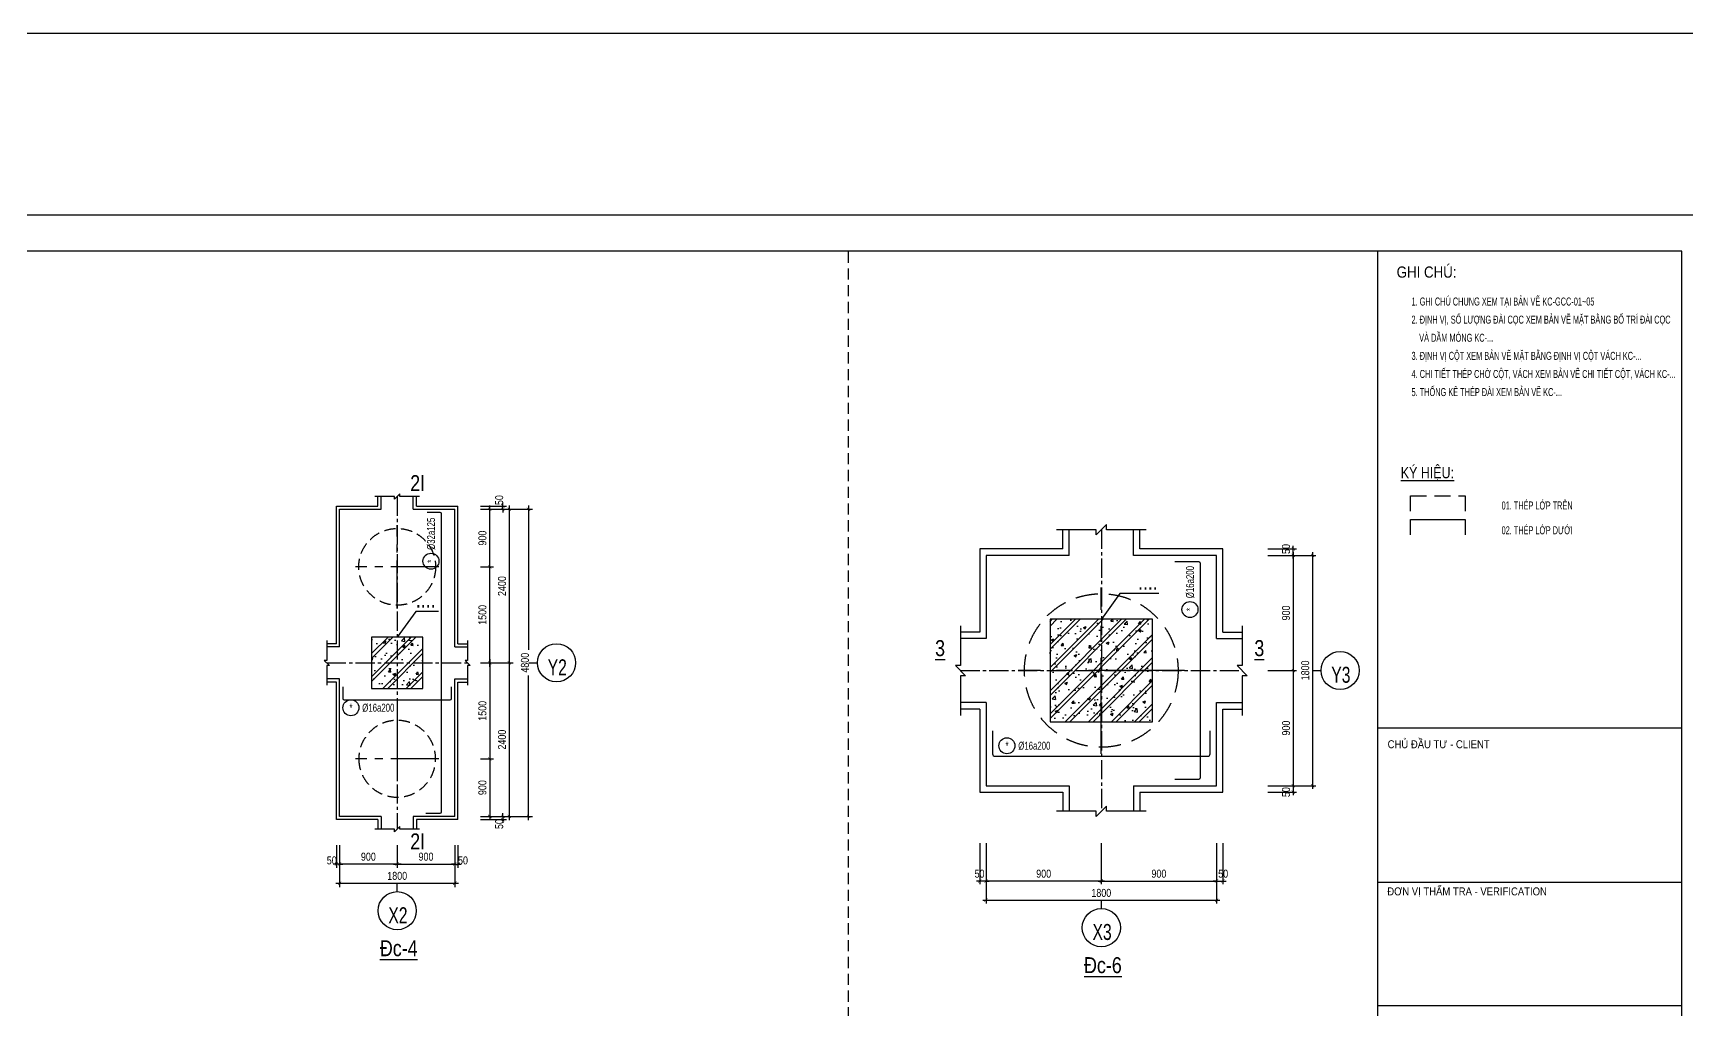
# Model space of a CAD drawing. Extents: x 71 to 2424299, y -14 to 1061502.
# Drawn here: x 1160822 to 1173740, y 495166 to 502800 of the extents above; entities that cross this region are included whole.
import ezdxf
from ezdxf.enums import TextEntityAlignment as Align

# ---------------------------------------------------------------- set-up
doc = ezdxf.new("R2010")
doc.units = 0
doc.header["$LTSCALE"] = 1000
doc.header["$MEASUREMENT"] = 0
doc.header["$PDMODE"] = 3
doc.linetypes.add('CENTER2', pattern=[1.125, 0.75, -0.125, 0.125, -0.125])
doc.linetypes.add('HIDDEN', pattern=[0.375, 0.25, -0.125])
doc.layers.get('0').update_dxf_attribs({"linetype": 'CONTINUOUS'})
doc.layers.get('Defpoints').update_dxf_attribs({"linetype": 'CONTINUOUS'})
for name, color, linetype in [('CDC -TEXT KHUNG', 7, 'CONTINUOUS'), ('CDC-KHUNGTEN', 7, 'CONTINUOUS'), ('CDC.01.AXIS', 160, 'CENTER2'), ('CDC.02.DIM', 1, 'CONTINUOUS'), ('CDC.03.BORDER', 3, 'CONTINUOUS'), ('CDC.04.HIDDEN', 8, 'HIDDEN'), ('CDC.05.STEEL', 4, 'CONTINUOUS'), ('CDC.06.TEXT', 2, 'CONTINUOUS'), ('CDC.09.COLUMN', 4, 'CONTINUOUS'), ('CDC.10.HATCH', 9, 'CONTINUOUS'), ('CDC.11.NOTE', 8, 'CONTINUOUS'), ('CDC.12.PILE', 7, 'CONTINUOUS'), ('CDC.14.STEELNUM', 9, 'CONTINUOUS'), ('KCS_CHI', 1, 'CONTINUOUS')]:
    doc.layers.add(name, color=color, linetype=linetype)
doc.styles.add('ARIAL', font='arial.ttf', dxfattribs={"width": 0.8})
doc.styles.add('KT CDC', font='arial.ttf', dxfattribs={"width": 0.85, "height": 200})
doc.styles.add('ROMANS', font='arial.ttf', dxfattribs={"width": 0.55})
doc.dimstyles.new('25', dxfattribs={"dimscale": 25, "dimtxt": 2.5, "dimasz": 1, "dimexe": 1, "dimexo": 0, "dimgap": 1, "dimtad": 1, "dimdec": 0, "dimdsep": 46, "dimtxsty": 'ARIAL', "dimblk": 'ARCHTICK', "dimcen": 1, "dimdle": 1, "dimclrd": 256, "dimclre": 256, "dimclrt": 2, "dimadec": 0, "dimazin": 0, "dimtfac": 0.00072, "dimtdec": 0, "dimtix": 1, "dimtmove": 2, "dimatfit": 3, "dimldrblk": 'ARCHTICK', "dimfxl": 1, "dimtolj": 1, "dimarcsym": 0})
doc.dimstyles.new('50', dxfattribs={"dimscale": 25, "dimtxt": 2.5, "dimasz": 1, "dimexe": 1.2, "dimexo": 0, "dimgap": 1, "dimtad": 1, "dimdec": 0, "dimlfac": 2, "dimdsep": 46, "dimtxsty": 'ARIAL', "dimblk": 'ARCHTICK', "dimcen": 1, "dimdle": 1.2, "dimclrd": 1, "dimclre": 1, "dimclrt": 2, "dimadec": 0, "dimazin": 0, "dimtfac": 0.00072, "dimtdec": 0, "dimtix": 1, "dimtmove": 2, "dimatfit": 3, "dimfxl": 1, "dimtolj": 1, "dimarcsym": 0})
pattern_1 = [(50, (0, -17150), (215.178055, -18.82564), [22.5, -247.5]), (355, (0, -17150), (-41.6254, 225.65764), [18, -198]), (100.4514, (17.93, -17151.57), (173.552815, 206.831863), [19.122057, -210.342634]), (46.1842, (0, -17090), (320.172315, -49.655704), [33.75, -371.25]), (96.6356, (26.68, -17094.14), (280.39881, 292.23536), [28.68309, -315.5139]), (351.1842, (0, -17090), (280.39858, 292.23558), [27, -297]), (21, (30, -17105), (179.072116, -120.785667), [22.5, -247.5]), (326, (30, -17105), (72.9946, 217.545014), [18, -198]), (71.4514, (44.92, -17115.07), (252.06679, 96.75915), [19.122057, -210.342634]), (37.5, (0, -17150), (3.6479566, 99.868156), [0, -195.6, 0, -201, 0, -198.75]), (7.5, (0, -17150), (78.920861, 118.323514), [0, -114.6, 0, -191.1, 0, -75.75]), (327.5, (-66.9, -17150), (160.146731, -6.7664615), [0, -75, 0, -234, 0, -310.5]), (317.5, (-96.9, -17150), (174.955851, 30.031495), [0, -97.5, 0, -155.4, 0, -220.5]), (45, (0, -17150), (-90.156115, 90.156115), []), (45, (0, -17113.25), (-90.156115, 90.156115), [])]

# ---------------------------------------------------------------- blocks, each defined once
blk = doc.blocks.new('_ArchTick')
at = {"color": 0, "linetype": 'ByBlock', "const_width": 0.15}
blk.add_lwpolyline([(-0.5, -0.5), (0.5, 0.5)], dxfattribs=at)
blk = doc.blocks.new('*D1918')
at = {"layer": 'CDC.02.DIM', "color": 1, "lineweight": -2, "transparency": 16777216}
for p, q in [((1163216, 496453), (1163216, 496276)), ((1163666, 496453), (1163666, 496276)), ((1163696, 496306), (1163186, 496306))]:
    blk.add_line(p, q, dxfattribs=at)
at = {"layer": 'Defpoints', "color": 0, "transparency": 16777216}
for p in [(1163216, 496453), (1163666, 496453), (1163216, 496306)]:
    blk.add_point(p, dxfattribs=at)
at = {"layer": 'CDC.02.DIM', "color": 1, "lineweight": -2, "transparency": 16777216, "xscale": 25, "yscale": 25, "zscale": 25, "rotation": 180}
blk.add_blockref('_ArchTick', (1163216, 496306), dxfattribs=at)
at = {"layer": 'CDC.02.DIM', "color": 1, "lineweight": -2, "transparency": 16777216, "xscale": 25, "yscale": 25, "zscale": 25}
blk.add_blockref('_ArchTick', (1163666, 496306), dxfattribs=at)
at = {"layer": 'CDC.02.DIM', "color": 2, "transparency": 16777216, "insert": (1163441, 496363), "char_height": 62.5, "attachment_point": 5, "style": 'ARIAL'}
blk.add_mtext('\\A1;900', dxfattribs=at)
blk = doc.blocks.new('*D1919')
at = {"layer": 'CDC.02.DIM', "color": 1, "lineweight": -2, "transparency": 16777216}
for p, q in [((1163191, 496453), (1163191, 496276)), ((1163216, 496453), (1163216, 496276)), ((1163191, 496306), (1163166, 496306)), ((1163216, 496306), (1163191, 496306)), ((1163216, 496306), (1163241, 496306))]:
    blk.add_line(p, q, dxfattribs=at)
at = {"layer": 'Defpoints', "color": 0, "transparency": 16777216}
for p in [(1163191, 496453), (1163216, 496453), (1163191, 496306)]:
    blk.add_point(p, dxfattribs=at)
at = {"layer": 'CDC.02.DIM', "color": 1, "lineweight": -2, "transparency": 16777216, "xscale": 25, "yscale": 25, "zscale": 25}
blk.add_blockref('_ArchTick', (1163191, 496306), dxfattribs=at)
at = {"layer": 'CDC.02.DIM', "color": 1, "lineweight": -2, "transparency": 16777216, "xscale": 25, "yscale": 25, "zscale": 25, "rotation": 180}
blk.add_blockref('_ArchTick', (1163216, 496306), dxfattribs=at)
at = {"layer": 'CDC.02.DIM', "color": 2, "transparency": 16777216, "insert": (1163155, 496334), "char_height": 62.5, "attachment_point": 5, "style": 'ARIAL'}
blk.add_mtext('\\A1;50', dxfattribs=at)
blk = doc.blocks.new('*D1920')
at = {"layer": 'CDC.02.DIM', "color": 1, "lineweight": -2, "transparency": 16777216}
for p, q in [((1163666, 496453), (1163666, 496276)), ((1164116, 496453), (1164116, 496276)), ((1163636, 496306), (1164146, 496306))]:
    blk.add_line(p, q, dxfattribs=at)
at = {"layer": 'Defpoints', "color": 0, "transparency": 16777216}
for p in [(1163666, 496453), (1164116, 496453), (1164116, 496306)]:
    blk.add_point(p, dxfattribs=at)
at = {"layer": 'CDC.02.DIM', "color": 1, "lineweight": -2, "transparency": 16777216, "xscale": 25, "yscale": 25, "zscale": 25, "rotation": 180}
blk.add_blockref('_ArchTick', (1163666, 496306), dxfattribs=at)
at = {"layer": 'CDC.02.DIM', "color": 1, "lineweight": -2, "transparency": 16777216, "xscale": 25, "yscale": 25, "zscale": 25}
blk.add_blockref('_ArchTick', (1164116, 496306), dxfattribs=at)
at = {"layer": 'CDC.02.DIM', "color": 2, "transparency": 16777216, "insert": (1163891, 496363), "char_height": 62.5, "attachment_point": 5, "style": 'ARIAL'}
blk.add_mtext('\\A1;900', dxfattribs=at)
blk = doc.blocks.new('*D1921')
at = {"layer": 'CDC.02.DIM', "color": 1, "lineweight": -2, "transparency": 16777216}
for p, q in [((1163216, 496378), (1163216, 496126)), ((1164116, 496378), (1164116, 496126)), ((1163186, 496156), (1164146, 496156))]:
    blk.add_line(p, q, dxfattribs=at)
at = {"layer": 'Defpoints', "color": 0, "transparency": 16777216}
for p in [(1163216, 496378), (1164116, 496378), (1164116, 496156)]:
    blk.add_point(p, dxfattribs=at)
at = {"layer": 'CDC.02.DIM', "color": 1, "lineweight": -2, "transparency": 16777216, "xscale": 25, "yscale": 25, "zscale": 25, "rotation": 180}
blk.add_blockref('_ArchTick', (1163216, 496156), dxfattribs=at)
at = {"layer": 'CDC.02.DIM', "color": 1, "lineweight": -2, "transparency": 16777216, "xscale": 25, "yscale": 25, "zscale": 25}
blk.add_blockref('_ArchTick', (1164116, 496156), dxfattribs=at)
at = {"layer": 'CDC.02.DIM', "color": 2, "transparency": 16777216, "insert": (1163666, 496213), "char_height": 62.5, "attachment_point": 5, "style": 'ARIAL'}
blk.add_mtext('\\A1;1800', dxfattribs=at)
blk = doc.blocks.new('*D1922')
at = {"layer": 'CDC.02.DIM', "color": 1, "lineweight": -2, "transparency": 16777216}
for p, q in [((1164116, 496453), (1164116, 496276)), ((1164141, 496453), (1164141, 496276)), ((1164116, 496306), (1164091, 496306)), ((1164116, 496306), (1164141, 496306)), ((1164141, 496306), (1164166, 496306))]:
    blk.add_line(p, q, dxfattribs=at)
at = {"layer": 'Defpoints', "color": 0, "transparency": 16777216}
for p in [(1164116, 496453), (1164141, 496453), (1164141, 496306)]:
    blk.add_point(p, dxfattribs=at)
at = {"layer": 'CDC.02.DIM', "color": 1, "lineweight": -2, "transparency": 16777216, "xscale": 25, "yscale": 25, "zscale": 25}
blk.add_blockref('_ArchTick', (1164116, 496306), dxfattribs=at)
at = {"layer": 'CDC.02.DIM', "color": 1, "lineweight": -2, "transparency": 16777216, "xscale": 25, "yscale": 25, "zscale": 25, "rotation": 180}
blk.add_blockref('_ArchTick', (1164141, 496306), dxfattribs=at)
at = {"layer": 'CDC.02.DIM', "color": 2, "transparency": 16777216, "insert": (1164180, 496334), "char_height": 62.5, "attachment_point": 5, "style": 'ARIAL'}
blk.add_mtext('\\A1;50', dxfattribs=at)
blk = doc.blocks.new('*D1923')
at = {"layer": 'CDC.02.DIM', "color": 1, "lineweight": -2, "transparency": 16777216}
for p, q in [((1164367, 499078), (1164572, 499078)), ((1164542, 499108), (1164542, 497848)), ((1164367, 497878), (1164572, 497878))]:
    blk.add_line(p, q, dxfattribs=at)
at = {"layer": 'Defpoints', "color": 0, "transparency": 16777216}
for p in [(1164367, 499078), (1164367, 497878), (1164542, 497878)]:
    blk.add_point(p, dxfattribs=at)
at = {"layer": 'CDC.02.DIM', "color": 1, "lineweight": -2, "transparency": 16777216, "xscale": 25, "yscale": 25, "zscale": 25}
for p, rotation in [((1164542, 499078), 90), ((1164542, 497878), 270)]:
    blk.add_blockref('_ArchTick', p, dxfattribs=dict(at, rotation=rotation))
at = {"layer": 'CDC.02.DIM', "color": 2, "transparency": 16777216, "insert": (1164485, 498478), "char_height": 62.5, "attachment_point": 5, "rotation": 90, "style": 'ARIAL'}
blk.add_mtext('\\A1;2400', dxfattribs=at)
blk = doc.blocks.new('*D1924')
at = {"layer": 'CDC.02.DIM', "color": 1, "lineweight": -2, "transparency": 16777216}
for p, q in [((1164542, 497908), (1164542, 496648)), ((1164367, 497878), (1164572, 497878)), ((1164367, 496678), (1164572, 496678))]:
    blk.add_line(p, q, dxfattribs=at)
at = {"layer": 'Defpoints', "color": 0, "transparency": 16777216}
for p in [(1164367, 497878), (1164367, 496678), (1164542, 496678)]:
    blk.add_point(p, dxfattribs=at)
at = {"layer": 'CDC.02.DIM', "color": 1, "lineweight": -2, "transparency": 16777216, "xscale": 25, "yscale": 25, "zscale": 25}
for p, rotation in [((1164542, 497878), 90), ((1164542, 496678), 270)]:
    blk.add_blockref('_ArchTick', p, dxfattribs=dict(at, rotation=rotation))
at = {"layer": 'CDC.02.DIM', "color": 2, "transparency": 16777216, "insert": (1164485, 497278), "char_height": 62.5, "attachment_point": 5, "rotation": 90, "style": 'ARIAL'}
blk.add_mtext('\\A1;2400', dxfattribs=at)
blk = doc.blocks.new('*D1925')
at = {"layer": 'CDC.02.DIM', "color": 1, "lineweight": -2, "transparency": 16777216}
for p, q in [((1164442, 499078), (1164722, 499078)), ((1164692, 499108), (1164692, 497979)), ((1164692, 496648), (1164692, 497778)), ((1164442, 496678), (1164722, 496678))]:
    blk.add_line(p, q, dxfattribs=at)
at = {"layer": 'Defpoints', "color": 0, "transparency": 16777216}
for p in [(1164442, 499078), (1164442, 496678), (1164692, 496678)]:
    blk.add_point(p, dxfattribs=at)
at = {"layer": 'CDC.02.DIM', "color": 1, "lineweight": -2, "transparency": 16777216, "xscale": 25, "yscale": 25, "zscale": 25}
for p, rotation in [((1164692, 499078), 90), ((1164692, 496678), 270)]:
    blk.add_blockref('_ArchTick', p, dxfattribs=dict(at, rotation=rotation))
at = {"layer": 'CDC.02.DIM', "color": 2, "transparency": 16777216, "insert": (1164664, 497879), "char_height": 62.5, "attachment_point": 5, "rotation": 90, "style": 'ARIAL'}
blk.add_mtext('\\A1;4800', dxfattribs=at)
blk = doc.blocks.new('*D1926')
at = {"layer": 'CDC.02.DIM', "color": 1, "lineweight": -2, "transparency": 16777216}
for p, q in [((1164316, 499103), (1164521, 499103)), ((1164316, 499078), (1164521, 499078)), ((1164491, 499103), (1164491, 499128)), ((1164491, 499078), (1164491, 499103)), ((1164491, 499078), (1164491, 499053))]:
    blk.add_line(p, q, dxfattribs=at)
at = {"layer": 'Defpoints', "color": 0, "transparency": 16777216}
for p in [(1164316, 499103), (1164316, 499078), (1164491, 499103)]:
    blk.add_point(p, dxfattribs=at)
at = {"layer": 'CDC.02.DIM', "color": 1, "lineweight": -2, "transparency": 16777216, "xscale": 25, "yscale": 25, "zscale": 25}
for p, rotation in [((1164491, 499103), 270), ((1164491, 499078), 90)]:
    blk.add_blockref('_ArchTick', p, dxfattribs=dict(at, rotation=rotation))
at = {"layer": 'CDC.02.DIM', "color": 2, "transparency": 16777216, "insert": (1164463, 499150), "char_height": 62.5, "attachment_point": 5, "rotation": 90, "style": 'ARIAL'}
blk.add_mtext('\\A1;50', dxfattribs=at)
blk = doc.blocks.new('*D1927')
at = {"layer": 'CDC.02.DIM', "color": 1, "lineweight": -2, "transparency": 16777216}
for p, q in [((1164316, 496678), (1164521, 496678)), ((1164316, 496653), (1164521, 496653)), ((1164491, 496678), (1164491, 496703)), ((1164491, 496678), (1164491, 496653)), ((1164491, 496653), (1164491, 496628))]:
    blk.add_line(p, q, dxfattribs=at)
at = {"layer": 'Defpoints', "color": 0, "transparency": 16777216}
for p in [(1164316, 496678), (1164316, 496653), (1164491, 496653)]:
    blk.add_point(p, dxfattribs=at)
at = {"layer": 'CDC.02.DIM', "color": 1, "lineweight": -2, "transparency": 16777216, "xscale": 25, "yscale": 25, "zscale": 25}
for p, rotation in [((1164491, 496678), 270), ((1164491, 496653), 90)]:
    blk.add_blockref('_ArchTick', p, dxfattribs=dict(at, rotation=rotation))
at = {"layer": 'CDC.02.DIM', "color": 2, "transparency": 16777216, "insert": (1164463, 496618), "char_height": 62.5, "attachment_point": 5, "rotation": 90, "style": 'ARIAL'}
blk.add_mtext('\\A1;50', dxfattribs=at)
blk = doc.blocks.new('*D1928')
at = {"layer": 'CDC.02.DIM', "color": 1, "lineweight": -2, "transparency": 16777216}
for p, q in [((1164389, 497848), (1164389, 498658)), ((1164316, 498628), (1164419, 498628)), ((1164316, 497878), (1164419, 497878))]:
    blk.add_line(p, q, dxfattribs=at)
at = {"layer": 'Defpoints', "color": 0, "transparency": 16777216}
for p in [(1164316, 498628), (1164389, 498628), (1164316, 497878)]:
    blk.add_point(p, dxfattribs=at)
at = {"layer": 'CDC.02.DIM', "color": 1, "lineweight": -2, "transparency": 16777216, "xscale": 25, "yscale": 25, "zscale": 25}
for p, rotation in [((1164389, 498628), 90), ((1164389, 497878), 270)]:
    blk.add_blockref('_ArchTick', p, dxfattribs=dict(at, rotation=rotation))
at = {"layer": 'CDC.02.DIM', "color": 2, "transparency": 16777216, "insert": (1164332, 498253), "char_height": 62.5, "attachment_point": 5, "rotation": 90, "style": 'ARIAL'}
blk.add_mtext('\\A1;1500', dxfattribs=at)
blk = doc.blocks.new('*D1929')
at = {"layer": 'CDC.02.DIM', "color": 1, "lineweight": -2, "transparency": 16777216}
for p, q in [((1164389, 497908), (1164389, 497098)), ((1164316, 497878), (1164419, 497878)), ((1164316, 497128), (1164419, 497128))]:
    blk.add_line(p, q, dxfattribs=at)
at = {"layer": 'Defpoints', "color": 0, "transparency": 16777216}
for p in [(1164316, 497878), (1164316, 497128), (1164389, 497128)]:
    blk.add_point(p, dxfattribs=at)
at = {"layer": 'CDC.02.DIM', "color": 1, "lineweight": -2, "transparency": 16777216, "xscale": 25, "yscale": 25, "zscale": 25}
for p, rotation in [((1164389, 497878), 90), ((1164389, 497128), 270)]:
    blk.add_blockref('_ArchTick', p, dxfattribs=dict(at, rotation=rotation))
at = {"layer": 'CDC.02.DIM', "color": 2, "transparency": 16777216, "insert": (1164332, 497503), "char_height": 62.5, "attachment_point": 5, "rotation": 90, "style": 'ARIAL'}
blk.add_mtext('\\A1;1500', dxfattribs=at)
blk = doc.blocks.new('*D2049')
at = {"layer": 'CDC.02.DIM', "lineweight": -2, "transparency": 16777216}
for p, q in [((1168266, 496468), (1168266, 496148)), ((1169166, 496468), (1169166, 496148)), ((1169191, 496173), (1168241, 496173))]:
    blk.add_line(p, q, dxfattribs=at)
at = {"layer": 'Defpoints', "color": 0, "transparency": 16777216}
for p in [(1168266, 496468), (1169166, 496468), (1168266, 496173)]:
    blk.add_point(p, dxfattribs=at)
at = {"layer": 'CDC.02.DIM', "lineweight": -2, "transparency": 16777216, "xscale": 25, "yscale": 25, "zscale": 25, "rotation": 180}
blk.add_blockref('_ArchTick', (1168266, 496173), dxfattribs=at)
at = {"layer": 'CDC.02.DIM', "lineweight": -2, "transparency": 16777216, "xscale": 25, "yscale": 25, "zscale": 25}
blk.add_blockref('_ArchTick', (1169166, 496173), dxfattribs=at)
at = {"layer": 'CDC.02.DIM', "color": 2, "transparency": 16777216, "insert": (1168716, 496230), "char_height": 62.5, "attachment_point": 5, "style": 'ARIAL'}
blk.add_mtext('\\A1;900', dxfattribs=at)
blk = doc.blocks.new('*D2050')
at = {"layer": 'CDC.02.DIM', "lineweight": -2, "transparency": 16777216}
for p, q in [((1168216, 496468), (1168216, 496148)), ((1168266, 496468), (1168266, 496148)), ((1168216, 496173), (1168191, 496173)), ((1168266, 496173), (1168216, 496173)), ((1168266, 496173), (1168291, 496173))]:
    blk.add_line(p, q, dxfattribs=at)
at = {"layer": 'Defpoints', "color": 0, "transparency": 16777216}
for p in [(1168216, 496468), (1168266, 496468), (1168216, 496173)]:
    blk.add_point(p, dxfattribs=at)
at = {"layer": 'CDC.02.DIM', "lineweight": -2, "transparency": 16777216, "xscale": 25, "yscale": 25, "zscale": 25}
blk.add_blockref('_ArchTick', (1168216, 496173), dxfattribs=at)
at = {"layer": 'CDC.02.DIM', "lineweight": -2, "transparency": 16777216, "xscale": 25, "yscale": 25, "zscale": 25, "rotation": 180}
blk.add_blockref('_ArchTick', (1168266, 496173), dxfattribs=at)
at = {"layer": 'CDC.02.DIM', "color": 2, "transparency": 16777216, "insert": (1168215, 496230), "char_height": 62.5, "attachment_point": 5, "style": 'ARIAL'}
blk.add_mtext('\\A1;50', dxfattribs=at)
blk = doc.blocks.new('*D2051')
at = {"layer": 'CDC.02.DIM', "lineweight": -2, "transparency": 16777216}
for p, q in [((1169166, 496468), (1169166, 496148)), ((1170066, 496468), (1170066, 496148)), ((1169141, 496173), (1170091, 496173))]:
    blk.add_line(p, q, dxfattribs=at)
at = {"layer": 'Defpoints', "color": 0, "transparency": 16777216}
for p in [(1169166, 496468), (1170066, 496468), (1170066, 496173)]:
    blk.add_point(p, dxfattribs=at)
at = {"layer": 'CDC.02.DIM', "lineweight": -2, "transparency": 16777216, "xscale": 25, "yscale": 25, "zscale": 25, "rotation": 180}
blk.add_blockref('_ArchTick', (1169166, 496173), dxfattribs=at)
at = {"layer": 'CDC.02.DIM', "lineweight": -2, "transparency": 16777216, "xscale": 25, "yscale": 25, "zscale": 25}
blk.add_blockref('_ArchTick', (1170066, 496173), dxfattribs=at)
at = {"layer": 'CDC.02.DIM', "color": 2, "transparency": 16777216, "insert": (1169616, 496230), "char_height": 62.5, "attachment_point": 5, "style": 'ARIAL'}
blk.add_mtext('\\A1;900', dxfattribs=at)
blk = doc.blocks.new('*D2052')
at = {"layer": 'CDC.02.DIM', "lineweight": -2, "transparency": 16777216}
for p, q in [((1168266, 496468), (1168266, 495998)), ((1170066, 496468), (1170066, 495998)), ((1168241, 496023), (1170091, 496023))]:
    blk.add_line(p, q, dxfattribs=at)
at = {"layer": 'Defpoints', "color": 0, "transparency": 16777216}
for p in [(1168266, 496468), (1170066, 496468), (1170066, 496023)]:
    blk.add_point(p, dxfattribs=at)
at = {"layer": 'CDC.02.DIM', "lineweight": -2, "transparency": 16777216, "xscale": 25, "yscale": 25, "zscale": 25, "rotation": 180}
blk.add_blockref('_ArchTick', (1168266, 496023), dxfattribs=at)
at = {"layer": 'CDC.02.DIM', "lineweight": -2, "transparency": 16777216, "xscale": 25, "yscale": 25, "zscale": 25}
blk.add_blockref('_ArchTick', (1170066, 496023), dxfattribs=at)
at = {"layer": 'CDC.02.DIM', "color": 2, "transparency": 16777216, "insert": (1169166, 496080), "char_height": 62.5, "attachment_point": 5, "style": 'ARIAL'}
blk.add_mtext('\\A1;1800', dxfattribs=at)
blk = doc.blocks.new('*D2053')
at = {"layer": 'CDC.02.DIM', "lineweight": -2, "transparency": 16777216}
for p, q in [((1170066, 496468), (1170066, 496148)), ((1170116, 496468), (1170116, 496148)), ((1170066, 496173), (1170041, 496173)), ((1170066, 496173), (1170116, 496173)), ((1170116, 496173), (1170141, 496173))]:
    blk.add_line(p, q, dxfattribs=at)
at = {"layer": 'Defpoints', "color": 0, "transparency": 16777216}
for p in [(1170066, 496468), (1170116, 496468), (1170116, 496173)]:
    blk.add_point(p, dxfattribs=at)
at = {"layer": 'CDC.02.DIM', "lineweight": -2, "transparency": 16777216, "xscale": 25, "yscale": 25, "zscale": 25}
blk.add_blockref('_ArchTick', (1170066, 496173), dxfattribs=at)
at = {"layer": 'CDC.02.DIM', "lineweight": -2, "transparency": 16777216, "xscale": 25, "yscale": 25, "zscale": 25, "rotation": 180}
blk.add_blockref('_ArchTick', (1170116, 496173), dxfattribs=at)
at = {"layer": 'CDC.02.DIM', "color": 2, "transparency": 16777216, "insert": (1170118, 496230), "char_height": 62.5, "attachment_point": 5, "style": 'ARIAL'}
blk.add_mtext('\\A1;50', dxfattribs=at)
blk = doc.blocks.new('*D2054')
at = {"layer": 'CDC.02.DIM', "lineweight": -2, "transparency": 16777216}
for p, q in [((1170466, 498718), (1170691, 498718)), ((1170666, 498743), (1170666, 497793)), ((1170466, 497818), (1170691, 497818))]:
    blk.add_line(p, q, dxfattribs=at)
at = {"layer": 'Defpoints', "color": 0, "transparency": 16777216}
for p in [(1170466, 498718), (1170466, 497818), (1170666, 497818)]:
    blk.add_point(p, dxfattribs=at)
at = {"layer": 'CDC.02.DIM', "lineweight": -2, "transparency": 16777216, "xscale": 25, "yscale": 25, "zscale": 25}
for p, rotation in [((1170666, 498718), 90), ((1170666, 497818), 270)]:
    blk.add_blockref('_ArchTick', p, dxfattribs=dict(at, rotation=rotation))
at = {"layer": 'CDC.02.DIM', "color": 2, "transparency": 16777216, "insert": (1170609, 498268), "char_height": 62.5, "attachment_point": 5, "rotation": 90, "style": 'ARIAL'}
blk.add_mtext('\\A1;900', dxfattribs=at)
blk = doc.blocks.new('*D2055')
at = {"layer": 'CDC.02.DIM', "lineweight": -2, "transparency": 16777216}
for p, q in [((1170466, 497818), (1170691, 497818)), ((1170666, 497843), (1170666, 496893)), ((1170466, 496918), (1170691, 496918))]:
    blk.add_line(p, q, dxfattribs=at)
at = {"layer": 'Defpoints', "color": 0, "transparency": 16777216}
for p in [(1170466, 497818), (1170466, 496918), (1170666, 496918)]:
    blk.add_point(p, dxfattribs=at)
at = {"layer": 'CDC.02.DIM', "lineweight": -2, "transparency": 16777216, "xscale": 25, "yscale": 25, "zscale": 25}
for p, rotation in [((1170666, 497818), 90), ((1170666, 496918), 270)]:
    blk.add_blockref('_ArchTick', p, dxfattribs=dict(at, rotation=rotation))
at = {"layer": 'CDC.02.DIM', "color": 2, "transparency": 16777216, "insert": (1170609, 497368), "char_height": 62.5, "attachment_point": 5, "rotation": 90, "style": 'ARIAL'}
blk.add_mtext('\\A1;900', dxfattribs=at)
blk = doc.blocks.new('*D2056')
at = {"layer": 'CDC.02.DIM', "lineweight": -2, "transparency": 16777216}
for p, q in [((1170466, 498718), (1170841, 498718)), ((1170816, 498743), (1170816, 496893)), ((1170466, 496918), (1170841, 496918))]:
    blk.add_line(p, q, dxfattribs=at)
at = {"layer": 'Defpoints', "color": 0, "transparency": 16777216}
for p in [(1170466, 498718), (1170466, 496918), (1170816, 496918)]:
    blk.add_point(p, dxfattribs=at)
at = {"layer": 'CDC.02.DIM', "lineweight": -2, "transparency": 16777216, "xscale": 25, "yscale": 25, "zscale": 25}
for p, rotation in [((1170816, 498718), 90), ((1170816, 496918), 270)]:
    blk.add_blockref('_ArchTick', p, dxfattribs=dict(at, rotation=rotation))
at = {"layer": 'CDC.02.DIM', "color": 2, "transparency": 16777216, "insert": (1170759, 497819), "char_height": 62.5, "attachment_point": 5, "rotation": 90, "style": 'ARIAL'}
blk.add_mtext('\\A1;1800', dxfattribs=at)
blk = doc.blocks.new('*D2057')
at = {"layer": 'CDC.02.DIM', "lineweight": -2, "transparency": 16777216}
for p, q in [((1170666, 498693), (1170666, 498793)), ((1170466, 498768), (1170691, 498768)), ((1170466, 498718), (1170691, 498718))]:
    blk.add_line(p, q, dxfattribs=at)
at = {"layer": 'Defpoints', "color": 0, "transparency": 16777216}
for p in [(1170466, 498768), (1170466, 498718), (1170666, 498768)]:
    blk.add_point(p, dxfattribs=at)
at = {"layer": 'CDC.02.DIM', "lineweight": -2, "transparency": 16777216, "xscale": 25, "yscale": 25, "zscale": 25}
for p, rotation in [((1170666, 498768), 90), ((1170666, 498718), 270)]:
    blk.add_blockref('_ArchTick', p, dxfattribs=dict(at, rotation=rotation))
at = {"layer": 'CDC.02.DIM', "color": 2, "transparency": 16777216, "insert": (1170609, 498768), "char_height": 62.5, "attachment_point": 5, "rotation": 90, "style": 'ARIAL'}
blk.add_mtext('\\A1;50', dxfattribs=at)
blk = doc.blocks.new('*D2058')
at = {"layer": 'CDC.02.DIM', "lineweight": -2, "transparency": 16777216}
for p, q in [((1170466, 496918), (1170691, 496918)), ((1170466, 496868), (1170691, 496868)), ((1170666, 496943), (1170666, 496843))]:
    blk.add_line(p, q, dxfattribs=at)
at = {"layer": 'Defpoints', "color": 0, "transparency": 16777216}
for p in [(1170466, 496918), (1170466, 496868), (1170666, 496868)]:
    blk.add_point(p, dxfattribs=at)
at = {"layer": 'CDC.02.DIM', "lineweight": -2, "transparency": 16777216, "xscale": 25, "yscale": 25, "zscale": 25}
for p, rotation in [((1170666, 496918), 90), ((1170666, 496868), 270)]:
    blk.add_blockref('_ArchTick', p, dxfattribs=dict(at, rotation=rotation))
at = {"layer": 'CDC.02.DIM', "color": 2, "transparency": 16777216, "insert": (1170609, 496868), "char_height": 62.5, "attachment_point": 5, "rotation": 90, "style": 'ARIAL'}
blk.add_mtext('\\A1;50', dxfattribs=at)
blk = doc.blocks.new('D1200')
at = {"layer": 'CDC.01.AXIS'}
for p, q in [((0, -650), (0, 650)), ((650, 0), (-650, 0))]:
    blk.add_line(p, q, dxfattribs=at)
at = {"layer": 'CDC.04.HIDDEN', "ltscale": 0.7}
blk.add_circle((0, 0), 600, dxfattribs=at)
blk = doc.blocks.new('*D1741')
at = {"layer": 'CDC.02.DIM', "color": 1, "lineweight": -2, "transparency": 16777216}
for p, q in [((1164316, 497128), (1164419, 497128)), ((1164389, 497158), (1164389, 496648)), ((1164316, 496678), (1164419, 496678))]:
    blk.add_line(p, q, dxfattribs=at)
at = {"layer": 'Defpoints', "color": 0, "transparency": 16777216}
for p in [(1164316, 497128), (1164316, 496678), (1164389, 496678)]:
    blk.add_point(p, dxfattribs=at)
at = {"layer": 'CDC.02.DIM', "color": 1, "lineweight": -2, "transparency": 16777216, "xscale": 25, "yscale": 25, "zscale": 25}
for p, rotation in [((1164389, 497128), 90), ((1164389, 496678), 270)]:
    blk.add_blockref('_ArchTick', p, dxfattribs=dict(at, rotation=rotation))
at = {"layer": 'CDC.02.DIM', "color": 2, "transparency": 16777216, "insert": (1164332, 496903), "char_height": 62.5, "attachment_point": 5, "rotation": 90, "style": 'ARIAL'}
blk.add_mtext('\\A1;900', dxfattribs=at)
blk = doc.blocks.new('*D1742')
at = {"layer": 'CDC.02.DIM', "color": 1, "lineweight": -2, "transparency": 16777216}
for p, q in [((1164316, 499078), (1164419, 499078)), ((1164389, 498598), (1164389, 499108)), ((1164316, 498628), (1164419, 498628))]:
    blk.add_line(p, q, dxfattribs=at)
at = {"layer": 'Defpoints', "color": 0, "transparency": 16777216}
for p in [(1164316, 499078), (1164389, 499078), (1164316, 498628)]:
    blk.add_point(p, dxfattribs=at)
at = {"layer": 'CDC.02.DIM', "color": 1, "lineweight": -2, "transparency": 16777216, "xscale": 25, "yscale": 25, "zscale": 25}
for p, rotation in [((1164389, 499078), 90), ((1164389, 498628), 270)]:
    blk.add_blockref('_ArchTick', p, dxfattribs=dict(at, rotation=rotation))
at = {"layer": 'CDC.02.DIM', "color": 2, "transparency": 16777216, "insert": (1164332, 498853), "char_height": 62.5, "attachment_point": 5, "rotation": 90, "style": 'ARIAL'}
blk.add_mtext('\\A1;900', dxfattribs=at)
blk = doc.blocks.new('34')
at = {"color": 4, "elevation": 0}
blk.add_lwpolyline([(1087304, 521743), (1107165, 521743), (1107165, 536023), (1087304, 536023)], close=True, dxfattribs=at)
at = {"layer": 'CDC-KHUNGTEN', "color": 4}
blk.add_line((1104790, 521743), (1104790, 536023), dxfattribs=at)
at = {"layer": 'CDC-KHUNGTEN', "color": 7}
for p, q in [((1107165, 521743), (1107165, 536023)), ((1107165, 532296), (1104790, 532296)), ((1107165, 531089), (1104790, 531089)), ((1107165, 530125), (1104790, 530125))]:
    blk.add_line(p, q, dxfattribs=at)
at = {"layer": 'Defpoints', "elevation": 0}
blk.add_lwpolyline([(1086424, 521457), (1086424, 536307), (1107449, 536307), (1107449, 521457), (1086424, 521457)], close=True, dxfattribs=at)
at = {"layer": 'CDC -TEXT KHUNG', "style": 'KT CDC', "width": 0.85}
for s, p in [('CHỦ ĐẦU TƯ - CLIENT', (1104867, 532138)), ('ĐƠN VỊ THẨM TRA - VERIFICATION ', (1104864, 530988))]:
    blk.add_text(s, height=62.5, dxfattribs=at).set_placement(p)

msp = doc.modelspace()

# ---------------------------------------------------------------- hatches: boundary and pattern name
at = {"layer": 'CDC.10.HATCH'}
h = msp.add_hatch(dxfattribs=at)
h.set_pattern_fill('CHAU-01', color=256, scale=30, style=0, pattern_type=2)
h.set_pattern_definition(pattern_1)
h.paths.add_polyline_path([(1169566.26, 498218.27), (1168766.26, 498218.27), (1168766.26, 497418.27), (1169566.26, 497418.27)])
h = msp.add_hatch(dxfattribs=at)
h.set_pattern_fill('CHAU-01', color=256, scale=30, style=0, pattern_type=2)
h.set_pattern_definition(pattern_1)
h.paths.add_polyline_path([(1163866, 498078.27), (1163466, 498078.27), (1163466, 497678.27), (1163866, 497678.27)])

# ---------------------------------------------------------------- linework, layer by layer
at = {"layer": 'CDC.01.AXIS', "ltscale": 0.2}
for p, q in [((1163666, 499178.27), (1163666, 496578.27)), ((1169166.26, 498918.27), (1169166.26, 496718.27)), ((1163116, 497878.27), (1164215.49, 497878.27)), ((1168066.26, 497818.27), (1170265.23, 497818.27))]:
    msp.add_line(p, q, dxfattribs=at)
at = {"layer": 'CDC.03.BORDER'}
for p, q in [((1163541, 499078.27), (1163541, 499178.27)), ((1163791, 499078.27), (1163791, 499178.27)), ((1163216, 498002.76), (1163216, 499078.27)), ((1163216, 499078.27), (1163541, 499078.27)), ((1163791, 499078.27), (1164116, 499078.27)), ((1164116, 498002.76), (1164116, 499078.27)), ((1168916.26, 498718.27), (1168916.26, 498918.27)), ((1169416.26, 498718.27), (1169416.26, 498918.27)), ((1168266.26, 498067.24), (1168066.26, 498067.24)), ((1170066.26, 498067.24), (1170266.26, 498067.24)), ((1163216, 498002.76), (1163116, 498002.76)), ((1164116, 498002.76), (1164216, 498002.76)), ((1163216, 497752.76), (1163116, 497752.76)), ((1163216, 496678.27), (1163216, 497752.76)), ((1164116, 496678.27), (1164116, 497752.76)), ((1164116, 497752.76), (1164216, 497752.76)), ((1168266.26, 497567.24), (1168066.26, 497567.24)), ((1170066.26, 497567.24), (1170266.26, 497567.24)), ((1168916.26, 496918.27), (1168916.26, 496718.27)), ((1169416.26, 496918.27), (1169416.26, 496718.27)), ((1163541, 496678.27), (1163216, 496678.27)), ((1163541, 496678.27), (1163541, 496578.27)), ((1164116, 496678.27), (1163791, 496678.27)), ((1163791, 496678.27), (1163791, 496578.27))]:
    msp.add_line(p, q, dxfattribs=at)
for points in [[(1168916.26, 498718.27), (1168266.26, 498718.27), (1168266.26, 498067.24)], [(1170066.26, 498067.24), (1170066.26, 498718.27), (1169416.26, 498718.27)], [(1168266.26, 497567.24), (1168266.26, 496918.27), (1168916.26, 496918.27)], [(1169416.26, 496918.27), (1170066.26, 496918.27), (1170066.26, 497567.24)]]:
    msp.add_lwpolyline(points, dxfattribs=at)
at = {"layer": 'CDC.04.HIDDEN', "ltscale": 0.35}
msp.add_line((1167187.95, 501092.5), (1167187.95, 486817.5), dxfattribs=at)
at = {"layer": 'CDC.05.STEEL', "linetype": 'HIDDEN', "ltscale": 0.5, "elevation": 0}
msp.add_lwpolyline([(1171582.17, 499064.29), (1171582.17, 499182.75), (1172008.21, 499182.75), (1172008.21, 499064.29)], dxfattribs=at)
at = {"layer": 'CDC.05.STEEL', "elevation": 0}
for points in [[(1163890, 496703.27), (1164002.44, 496703.27, 0.41421356), (1164012.44, 496713.27), (1164012.44, 499043.27, 0.41421356), (1164002.44, 499053.27), (1163900, 499053.27)], [(1163241, 497690.02), (1163241, 497600.02, 0.41421356), (1163251, 497590.02), (1164081, 497590.02, 0.41421356), (1164091, 497600.02), (1164091, 497690.02)]]:
    msp.add_lwpolyline(points, format="xyb", dxfattribs=at)
msp.add_lwpolyline([(1171582.17, 498879.55), (1171582.17, 498998.02), (1172008.21, 498998.02), (1172008.21, 498879.55)], dxfattribs=at)
at = {"layer": 'CDC.05.STEEL'}
for points in [[(1169741.26, 496968.27), (1169921.26, 496968.27, 0.41421356), (1169941.26, 496988.27), (1169941.26, 498648.27, 0.41421356), (1169921.26, 498668.27), (1169741.26, 498668.27)], [(1168316.26, 497348.01), (1168316.26, 497168.01, 0.41421356), (1168336.26, 497148.01), (1169996.26, 497148.01, 0.41421356), (1170016.26, 497168.01), (1170016.26, 497348.01)]]:
    msp.add_lwpolyline(points, format="xyb", dxfattribs=at)
at = {"layer": 'CDC.09.COLUMN'}
msp.add_lwpolyline([(1168766.26, 497418.27), (1169566.26, 497418.27), (1169566.26, 498218.27), (1168766.26, 498218.27)], close=True, dxfattribs=at)
at = {"layer": 'CDC.09.COLUMN', "elevation": 0}
msp.add_lwpolyline([(1163466, 497678.27), (1163866, 497678.27), (1163866, 498078.27), (1163466, 498078.27)], close=True, dxfattribs=at)
at = {"layer": 'CDC.11.NOTE'}
for p, q in [((1163516, 499103.27), (1163516, 499178.27)), ((1163816, 499103.27), (1163816, 499178.27)), ((1163191, 498027.76), (1163191, 499103.27)), ((1163191, 499103.27), (1163516, 499103.27)), ((1163816, 499103.27), (1164141, 499103.27)), ((1164141, 498027.76), (1164141, 499103.27)), ((1168866.26, 498768.27), (1168866.26, 498918.27)), ((1169466.26, 498768.27), (1169466.26, 498918.27)), ((1163191, 498027.76), (1163116, 498027.76)), ((1164141, 498027.76), (1164216, 498027.76)), ((1168216.26, 498117.24), (1168066.26, 498117.24)), ((1170116.26, 498117.24), (1170266.26, 498117.24)), ((1164695.46, 497878.34), (1164761.39, 497878.34)), ((1170816.26, 497818.34), (1170882.19, 497818.34)), ((1163191, 497727.76), (1163116, 497727.76)), ((1163191, 496653.27), (1163191, 497727.76)), ((1164141, 496653.27), (1164141, 497727.76)), ((1164141, 497727.76), (1164216, 497727.76)), ((1168216.26, 497517.24), (1168066.26, 497517.24)), ((1170116.26, 497517.24), (1170266.26, 497517.24)), ((1168866.26, 496868.27), (1168866.26, 496718.27)), ((1169466.26, 496868.27), (1169466.26, 496718.27)), ((1163516, 496653.27), (1163191, 496653.27)), ((1163516, 496653.27), (1163516, 496578.27)), ((1164141, 496653.27), (1163816, 496653.27)), ((1163816, 496653.27), (1163816, 496578.27)), ((1163666, 496089.93), (1163666, 496155.86)), ((1169166.27, 495957.52), (1169166.27, 496023.44))]:
    msp.add_line(p, q, dxfattribs=at)
at = {"layer": 'CDC.11.NOTE', "elevation": 0}
for points in [[(1163841, 499178.27), (1163686, 499178.27), (1163686, 499198.27), (1163646, 499158.27), (1163646, 499178.27), (1163491, 499178.27)], [(1163116, 498052.76), (1163116, 497897.76), (1163096, 497897.76), (1163136, 497857.76), (1163116, 497857.76), (1163116, 497702.76)], [(1164216, 498052.76), (1164216, 497897.76), (1164196, 497897.76), (1164236, 497857.76), (1164216, 497857.76), (1164216, 497702.76)], [(1163841, 496578.27), (1163686, 496578.27), (1163686, 496598.27), (1163646, 496558.27), (1163646, 496578.27), (1163491, 496578.27)]]:
    msp.add_lwpolyline(points, dxfattribs=at)
at = {"layer": 'CDC.11.NOTE'}
for points in [[(1169516.26, 498918.27), (1169206.26, 498918.27), (1169206.26, 498958.27), (1169126.26, 498878.27), (1169126.26, 498918.27), (1168816.26, 498918.27)], [(1168866.26, 498768.27), (1168216.26, 498768.27), (1168216.26, 498117.24)], [(1170116.26, 498117.24), (1170116.26, 498768.27), (1169466.26, 498768.27)], [(1168066.26, 498167.24), (1168066.26, 497857.24), (1168026.26, 497857.24), (1168106.26, 497777.24), (1168066.26, 497777.24), (1168066.26, 497467.24)], [(1170266.26, 498167.24), (1170266.26, 497857.24), (1170226.26, 497857.24), (1170306.26, 497777.24), (1170266.26, 497777.24), (1170266.26, 497467.24)], [(1168216.26, 497517.24), (1168216.26, 496868.27), (1168866.26, 496868.27)], [(1169466.26, 496868.27), (1170116.26, 496868.27), (1170116.26, 497517.24)], [(1169516.26, 496718.27), (1169206.26, 496718.27), (1169206.26, 496758.27), (1169126.26, 496678.27), (1169126.26, 496718.27), (1168816.26, 496718.27)]]:
    msp.add_lwpolyline(points, dxfattribs=at)
for centre in [(1164910.53, 497878.34), (1171031.33, 497818.34), (1163666, 495940.79), (1169166.27, 495808.37)]:
    msp.add_circle(centre, 149.14, dxfattribs=at)
at = {"layer": 'CDC.14.STEELNUM'}
for centre in [(1163929.94, 498672.57), (1169858.76, 498294.97), (1163304.68, 497527.5, 0), (1168428.94, 497230.51)]:
    msp.add_circle(centre, 62.5, dxfattribs=at)
at = {"layer": 'Defpoints', "color": 1}
msp.add_lwpolyline([(1082950, 502800), (1264360, 502800), (1264360, 478660), (1082950, 478660)], close=True, dxfattribs=at)
at = {"layer": 'KCS_CHI'}
msp.add_lwpolyline([(1169614.25, 498419.33), (1169310.68, 498419.33), (1169166.26, 498218.27)], dxfattribs=at)
at = {"layer": 'KCS_CHI', "elevation": 0}
msp.add_lwpolyline([(1163990, 498279.33), (1163810.42, 498279.33), (1163666, 498078.27)], dxfattribs=at)

# ---------------------------------------------------------------- block references
at = {"layer": 'CDC.03.BORDER'}
msp.add_blockref('34', (66535.73, -34927.16), dxfattribs=at)
at = {"layer": 'CDC.12.PILE', "xscale": 0.5, "yscale": 0.5, "zscale": 0.5}
msp.add_blockref('D1200', (1163666, 498628.27), dxfattribs=at)
at = {"layer": 'CDC.12.PILE'}
msp.add_blockref('D1200', (1169165.75, 497818.27), dxfattribs=at)
at = {"layer": 'CDC.12.PILE', "xscale": -0.5, "yscale": 0.5, "zscale": 0.5, "rotation": 180}
msp.add_blockref('D1200', (1163666, 497128.27), dxfattribs=at)

# ---------------------------------------------------------------- texts
at = {"layer": 'CDC -TEXT KHUNG', "color": 6, "style": 'KT CDC', "width": 0.85}
msp.add_text('GHI CHÚ:', height=87.5, dxfattribs=at).set_placement((1171473.2, 500888.37))
at = {"layer": 'CDC.06.TEXT'}
for s, height, style, width, p in [('1. GHI CHÚ CHUNG XEM TẠI BẢN VẼ KC-GCC-01~05', 62.5, 'ROMANS', 0.55, (1171589.26, 500670.71, -80000)), ('2. ĐỊNH VỊ, SỐ LƯỢNG ĐÀI CỌC XEM BẢN VẼ MẶT BẰNG BỐ TRÍ ĐÀI CỌC', 62.5, 'ROMANS', 0.55, (1171589.26, 500529.18, -80000)), ('VÀ DẦM MÓNG KC-...', 62.5, 'ROMANS', 0.55, (1171649.26, 500387.66, -80000)), ('3. ĐỊNH VỊ CỘT XEM BẢN VẼ MẶT BẰNG ĐỊNH VỊ CỘT VÁCH KC-...', 62.5, 'ROMANS', 0.55, (1171589.26, 500246.14, -80000)), ('4. CHI TIẾT THÉP CHỜ CỘT, VÁCH XEM BẢN VẼ CHI TIẾT CỘT, VÁCH KC-...', 62.5, 'ROMANS', 0.55, (1171589.26, 500104.62, -80000)), ('5. THỐNG KÊ THÉP ĐÀI XEM BẢN VẼ KC-...', 62.5, 'ROMANS', 0.55, (1171589.26, 499963.09, -80000)), ('%%UKÝ HIỆU:', 87, 'ARIAL', 0.8, (1171505.1, 499320.7)), ('01. THÉP LỚP TRÊN', 62.5, 'ROMANS', 0.6, (1172292.87, 499076.76, -80000)), ('02. THÉP LỚP DƯỚI', 62.5, 'ROMANS', 0.6, (1172292.87, 498882.93, -80000))]:
    msp.add_text(s, height=height, dxfattribs=dict(at, style=style, width=width)).set_placement(p)
at = {"layer": 'CDC.06.TEXT', "style": 'ARIAL'}
for s, height, width, p in [('2I', 125, 0.8, (1163825.89, 499282.5, 0)), ('....', 125, 0.8, (1169529.65, 498512.22)), ('....', 125, 0.8, (1163889.4, 498372.22)), ('%%U3', 125, 0.8, (1167906.63, 497993.05)), ('%%U3', 125, 0.8, (1170400.37, 497993.05)), ('%%C16a200', 62.5, 0.7, (1163518.71, 497527.5, 0)), ('%%C16a200', 62.5, 0.7, (1168642.96, 497230.51)), ('2I', 125, 0.8, (1163825.89, 496482.5, 0)), ('%%UĐc-4', 125, 0.8, (1163678.14, 495648.01, 0)), ('%%UĐc-6', 125, 0.8, (1169178.41, 495515.6))]:
    msp.add_text(s, height=height, dxfattribs=dict(at, width=width)).set_placement(p, align=Align.MIDDLE_CENTER)
at = {"layer": 'CDC.06.TEXT', "style": 'ARIAL', "width": 0.7}
for s, p in [('%%C32a125', (1163929.94, 498886.59)), ('%%C16a200', (1169858.76, 498508.99))]:
    msp.add_text(s, height=62.5, rotation=90, dxfattribs=at).set_placement(p, align=Align.MIDDLE_CENTER)
at = {"layer": 'CDC.06.TEXT', "char_height": 125, "width": 116.16, "attachment_point": 8, "line_spacing_factor": 0.938532}
for s, insert in [('{\\fArial|b0|i0|c0|p34;\\W0.7;Y2}', (1164916.45, 497780.67)), ('{\\fArial|b0|i0|c0|p34;\\W0.7;Y3}', (1171037.25, 497720.67)), ('{\\fArial|b0|i0|c0|p34;\\W0.7;X2}', (1163671.92, 495843.12)), ('{\\fArial|b0|i0|c0|p34;\\W0.7;X3}', (1169172.19, 495710.7))]:
    msp.add_mtext(s, dxfattribs=dict(at, insert=insert))
at = {"layer": 'CDC.14.STEELNUM', "style": 'ARIAL', "width": 0.7}
for p in [(1163929.94, 498672.57), (1169858.76, 498294.97)]:
    msp.add_text('*', height=62.5, rotation=90, dxfattribs=at).set_placement(p, align=Align.MIDDLE_CENTER)
for p in [(1163304.68, 497527.5, 0), (1168428.94, 497230.51)]:
    msp.add_text('*', height=62.5, dxfattribs=at).set_placement(p, align=Align.MIDDLE_CENTER)

# ---------------------------------------------------------------- dimensions: what is measured, and where the dimension line sits
at = {"layer": 'CDC.02.DIM'}
for base, p1, p2, angle, dimstyle, picture, middle in [((1164491, 499103.27), (1164316, 499078.27), (1164316, 499103.27), 90, '50', '*D1926', (1164462.55, 499150)), ((1164692.01, 496678.27), (1164442.01, 499078.27), (1164442.01, 496678.27), 90, '50', '*D1925', (1164663.55, 497878.77)), ((1170666.26, 498768.27), (1170466.26, 498718.27), (1170466.26, 498768.27), 90, '25', '*D2057', (1170609.35, 498768.27)), ((1170816.26, 496918.27), (1170466.26, 498718.27), (1170466.26, 496918.27), 90, '25', '*D2056', (1170759.35, 497819.27)), ((1170666.26, 496868.27), (1170466.26, 496918.27), (1170466.26, 496868.27), 90, '25', '*D2058', (1170609.35, 496868.27)), ((1164491, 496653.27), (1164316, 496678.27), (1164316, 496653.27), 90, '50', '*D1927', (1164462.55, 496617.54)), ((1170116.28, 496173.44), (1170066.28, 496468.27), (1170116.28, 496468.27), 180, '25', '*D2053', (1170117.72, 496230.35)), ((1164141.01, 496305.86), (1164116.01, 496453.27), (1164141.01, 496453.27), 180, '50', '*D1922', (1164180, 496334.31))]:
    dim = msp.add_linear_dim(base=base, p1=p1, p2=p2, angle=angle, dimstyle=dimstyle, dxfattribs=at)
    dim.commit()
    dim.dimension.update_dxf_attribs({"geometry": picture, "text_midpoint": middle, "dimtype": 160})
for base, p1, p2, angle, dimstyle, picture, middle in [((1164388.5, 499078.27), (1164316, 498628.27), (1164316, 499078.27), 90, '50', '*D1742', (1164331.59, 498853.27)), ((1164542.01, 497878.3), (1164367.01, 499078.27), (1164367.01, 497878.3), 90, '50', '*D1923', (1164485.1, 498478.29)), ((1164388.5, 498628.27), (1164316, 497878.3), (1164316, 498628.27), 90, '50', '*D1928', (1164331.59, 498253.29)), ((1170666.26, 497818.34), (1170466.26, 498718.27), (1170466.26, 497818.34), 90, '25', '*D2054', (1170609.35, 498268.3)), ((1164388.5, 497128.34), (1164316, 497878.3), (1164316, 497128.34), 270, '50', '*D1929', (1164331.59, 497503.32)), ((1164542.01, 496678.27), (1164367.01, 497878.3), (1164367.01, 496678.27), 90, '50', '*D1924', (1164485.1, 497278.29)), ((1170666.26, 496918.27), (1170466.26, 497818.34), (1170466.26, 496918.27), 90, '25', '*D2055', (1170609.35, 497368.3)), ((1164388.5, 496678.27), (1164316, 497128.34), (1164316, 496678.27), 270, '50', '*D1741', (1164331.59, 496903.3))]:
    dim = msp.add_linear_dim(base=base, p1=p1, p2=p2, angle=angle, dimstyle=dimstyle, dxfattribs=at)
    dim.commit()
    dim.dimension.update_dxf_attribs({"geometry": picture, "text_midpoint": middle})
for base, p1, p2, dimstyle, picture, middle in [((1168216.26, 496173.44), (1168266.26, 496468.27), (1168216.26, 496468.27), '25', '*D2050', (1168214.82, 496230.35)), ((1163191, 496305.86), (1163216, 496453.27), (1163191, 496453.27), '50', '*D1919', (1163154.56, 496334.31))]:
    dim = msp.add_linear_dim(base=base, p1=p1, p2=p2, dimstyle=dimstyle, dxfattribs=at)
    dim.commit()
    dim.dimension.update_dxf_attribs({"geometry": picture, "text_midpoint": middle, "dimtype": 160})
for base, p1, p2, dimstyle, picture, middle in [((1168266.26, 496173.44), (1169166.27, 496468.27), (1168266.26, 496468.27), '25', '*D2049', (1168716.27, 496230.35)), ((1170066.26, 496023.44), (1168266.26, 496468.27), (1170066.26, 496468.27), '25', '*D2052', (1169166.26, 496080.35)), ((1170066.26, 496173.44), (1169166.27, 496468.27), (1170066.26, 496468.27), '25', '*D2051', (1169616.27, 496230.35)), ((1163216, 496305.86), (1163666.01, 496453.27), (1163216, 496453.27), '50', '*D1918', (1163441.01, 496362.77)), ((1164116, 496155.86), (1163216, 496378.27), (1164116, 496378.27), '50', '*D1921', (1163666, 496212.77)), ((1164116, 496305.86), (1163666.01, 496453.27), (1164116, 496453.27), '50', '*D1920', (1163891.01, 496362.77))]:
    dim = msp.add_linear_dim(base=base, p1=p1, p2=p2, dimstyle=dimstyle, dxfattribs=at)
    dim.commit()
    dim.dimension.update_dxf_attribs({"geometry": picture, "text_midpoint": middle})

doc.saveas('drawing.dxf')
